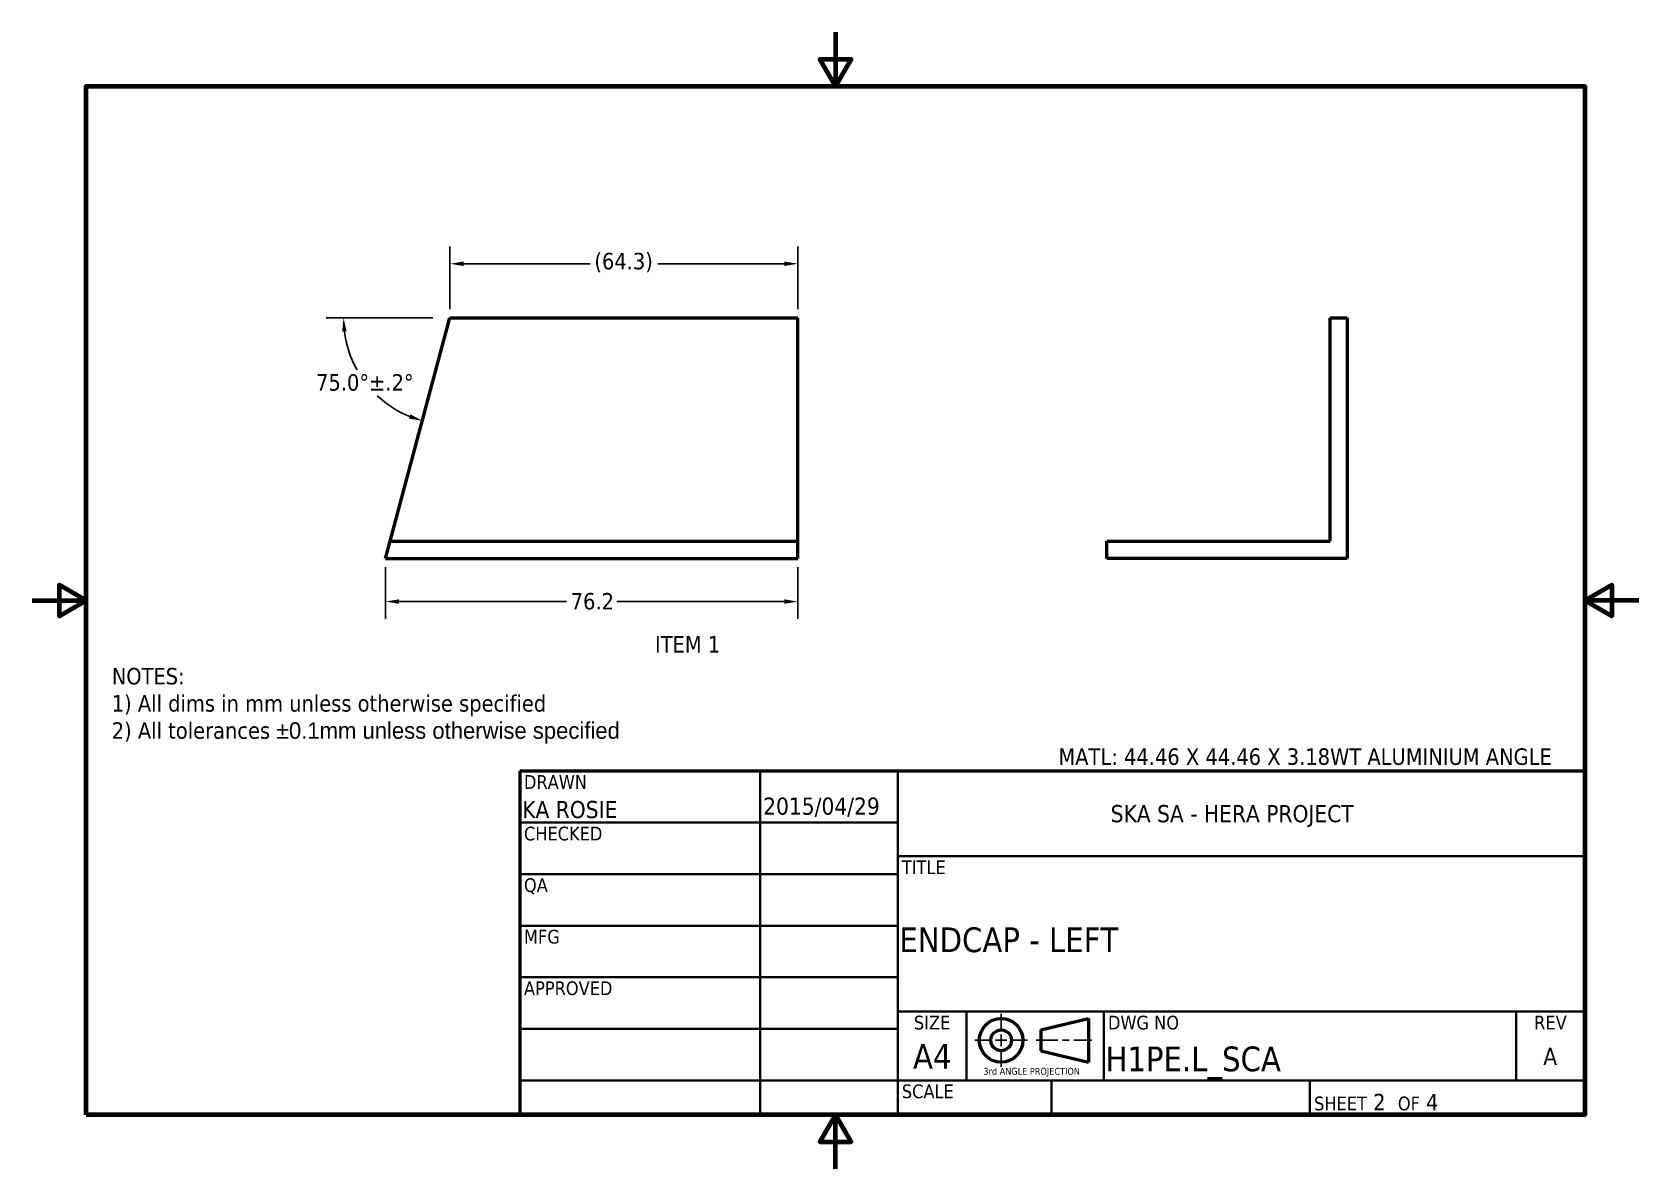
# Model space of a CAD drawing. Header units: millimetres. Extents: x 0 to 297, y 0 to 210.
import ezdxf
from ezdxf.enums import TextEntityAlignment as Align

# ---------------------------------------------------------------- set-up
doc = ezdxf.new("R2010")
doc.units = ezdxf.units.MM
for name, color, linetype, lineweight in [('Border (ANSI)', 7, 'Continuous', 70), ('Dimension (ANSI)', 7, 'Continuous', 25), ('Sketch Geometry (ANSI)', 7, 'Continuous', 25), ('Symbol (ANSI)', 7, 'Continuous', 25), ('Title (ANSI)', 7, 'Continuous', 50), ('Visible (ANSI)', 7, 'Continuous', 50)]:
    doc.layers.add(name, color=color, linetype=linetype, lineweight=lineweight)
doc.styles.add('Note Text (ANSI)', font='tahoma.ttf')
doc.styles.add('Text Style30', font='tahoma.ttf')
doc.styles.add('Text Style38', font='tahoma.ttf')
doc.styles.add('Text Style39', font='tahoma.ttf')
doc.dimstyles.new('Default - mm (ANSI)', dxfattribs={"dimtxt": 3.048, "dimasz": 2.5, "dimexe": 3.175, "dimexo": 1.6002, "dimgap": 0.8, "dimtad": 0, "dimtoh": 1, "dimrnd": 1e-08, "dimzin": 4, "dimdsep": 46, "dimtxsty": 'Note Text (ANSI)', "dimcen": 0.09, "dimdle": 10, "dimclrd": 256, "dimclre": 256, "dimclrt": 256, "dimadec": 1, "dimazin": 1, "dimtfac": 1, "dimtofl": 0, "dimtmove": 0, "dimatfit": 3, "dimfxl": 1, "dimtolj": 1, "dimtzin": 4, "dimlwd": -1, "dimlwe": -1, "dimarcsym": 0})

# ---------------------------------------------------------------- blocks, each defined once
blk = doc.blocks.new('Borders Default Border')
at = {"layer": 'Border (ANSI)', "flags": 128}
for points in [[(148.5, 210), (148.5, 200), (145.61, 205), (151.39, 205), (148.5, 200)], [(10, 10), (10, 200), (287, 200), (287, 10), (10, 10)], [(0, 105), (10, 105), (5, 107.89), (5, 102.11), (10, 105)], [(297, 105), (287, 105), (292, 107.89), (292, 102.11), (287, 105)], [(148.5, 0), (148.5, 10), (145.61, 5), (151.39, 5), (148.5, 10)]]:
    blk.add_lwpolyline(points, dxfattribs=at)
blk = doc.blocks.new('Title Blocks ANSI - Large')
at = {"layer": 'Title (ANSI)'}
for p, q in [((127, 189.23), (127, 125.73)), ((323.85, 189.23), (127, 189.23)), ((323.85, 125.73), (323.85, 189.23)), ((127, 125.73), (323.85, 125.73))]:
    blk.add_line(p, q, dxfattribs=at)
at = {"layer": 'Title (ANSI)', "lineweight": 35}
for p, q in [((171.45, 125.73), (171.45, 189.23)), ((196.85, 125.73), (196.85, 189.23)), ((127, 179.7), (196.85, 179.7)), ((196.85, 173.48), (323.85, 173.48)), ((127, 170.18), (196.85, 170.18)), ((127, 160.65), (196.85, 160.65)), ((127, 151.13), (196.85, 151.13)), ((323.85, 144.78), (196.85, 144.78)), ((209.55, 132.08), (209.55, 144.78)), ((234.95, 132.08), (234.95, 144.78)), ((311.15, 132.08), (311.15, 144.78)), ((127, 141.6), (196.85, 141.6)), ((196.85, 132.08), (127, 132.08)), ((323.85, 132.08), (196.85, 132.08)), ((225.3, 132.08), (225.3, 125.73)), ((273.05, 132.08), (273.05, 125.73))]:
    blk.add_line(p, q, dxfattribs=at)
at = {"layer": 'Title (ANSI)', "style": 'Text Style38'}
for s, p in [('DRAWN', (127.76, 188.47)), ('CHECKED', (127.76, 178.94)), ('TITLE', (197.61, 172.72)), ('QA', (127.76, 169.42)), ('MFG', (127.76, 159.89)), ('APPROVED', (127.76, 150.37)), ('DWG NO', (235.71, 144.02)), ('SCALE', (197.61, 131.32))]:
    blk.add_text(s, height=2.54, dxfattribs=at).set_placement(p, align=Align.TOP_LEFT)
for s, p in [('SIZE', (203.2, 144.02)), ('REV', (317.5, 144.02))]:
    blk.add_text(s, height=2.54, dxfattribs=at).set_placement(p, align=Align.TOP_CENTER)
at = {"layer": 'Title (ANSI)', "insert": (273.81, 126.49), "char_height": 3.048, "attachment_point": 7, "style": 'Note Text (ANSI)'}
blk.add_mtext('\\fTahoma|b0|i0;\\H2.5400;SHEET\\fTahoma|b0|i0;\\H3.0480; 2  \\fTahoma|b0|i0;\\H2.5400;OF\\fTahoma|b0|i0;\\H3.0480; 4 ', dxfattribs=at)
at = {"layer": 'Title (ANSI)'}
for tag, p, height, style in [('CREATION_DATE_001', (171.98, 181.16), 3.17, 'Text Style39'), ('AUTHOR_001', (127.44, 180.53), 3.17, 'Text Style39'), ('COMPANY_001', (236.22, 179.77), 3.17, 'Text Style39'), ('TITLE_001', (197.15, 155.77), 4.57, 'Text Style30'), ('Sheet_Size_001', (199.68, 134.24), 4.57, 'Text Style30'), ('PART_NUMBER_001', (235.25, 133.76), 4.57, 'Text Style30'), ('REVISION_NUMBER_001', (316.18, 134.94), 3.17, 'Text Style39')]:
    blk.add_attdef(tag, p, '', height=height, dxfattribs=dict(at, style=style))
at = {"layer": 'Title (ANSI)', "style": 'Text Style39'}
for tag, p in [('CHECKED_BY', (127.76, 170.94)), ('CHECKED_DATE', (172.21, 170.94)), ('MFG_APPROVED_BY', (127.76, 151.89)), ('MFG_APPROVED_DATE', (172.21, 151.89)), ('ENG_APPROVED_BY', (127.76, 142.37)), ('ENG_APPROVAL_DATE', (172.21, 142.37))]:
    blk.add_attdef(tag, text='', height=3.17, dxfattribs=at).set_placement(p, align=Align.BOTTOM_LEFT)
blk = doc.blocks.new('*D7')
at = {"layer": 'Defpoints', "color": 0, "transparency": 16777216}
for p in [(75.64, 157.21), (77.24, 157.21), (59.4, 148.89), (66.18, 115.94)]:
    blk.add_point(p, dxfattribs=at)
at = {"layer": 'Dimension (ANSI)', "transparency": 16777216}
blk.add_line((74.04, 157.21), (54.38, 157.21), dxfattribs=at)
for start, end in [(187.2836, 209.1727), (226.8931, 247.7164)]:
    blk.add_arc((77.24, 157.21), 19.68, start, end, dxfattribs=at)
for points in [[(57.3, 154.69), (58.13, 154.74), (57.56, 157.21)], [(69.91, 139.4), (69.64, 138.61), (72.14, 138.2)]]:
    blk.add_solid(points, dxfattribs=at)
at = {"layer": 'Dimension (ANSI)', "transparency": 16777216, "insert": (52.48, 146.82), "char_height": 3.048, "attachment_point": 1, "style": 'Note Text (ANSI)'}
blk.add_mtext('\\A1;75.0°±.2°', dxfattribs=at)
blk = doc.blocks.new('3rd ANGLE PROJECTION')
at = {"layer": 'Sketch Geometry (ANSI)', "lineweight": 25}
for p, q in [((-6.99, 5.75), (-6.99, 2.5)), ((-12.74, 0), (-9.49, 0)), ((-8.24, 0), (-5.74, 0)), ((-6.99, 1.25), (-6.99, -1.25)), ((-4.49, 0), (-1.24, 0)), ((0.64, 0), (5.33, 0)), ((6.33, 0), (7.83, 0)), ((8.83, 0), (12.74, 0)), ((-6.99, -2.5), (-6.99, -5.75))]:
    blk.add_line(p, q, dxfattribs=at)
at = {"layer": 'Sketch Geometry (ANSI)', "lineweight": 50}
for p, q in [((1.62, 2.25), (11.99, 4.75)), ((11.99, 4.75), (11.99, -4.75)), ((1.62, 2.25), (1.62, -2.25)), ((1.62, -2.25), (11.99, -4.75))]:
    blk.add_line(p, q, dxfattribs=at)
for radius in [4.75, 2.25]:
    blk.add_circle((-6.99, 0), radius, dxfattribs=at)
at = {"layer": 'Symbol (ANSI)', "insert": (-10.85, -5.98), "char_height": 1.5, "attachment_point": 1, "style": 'Note Text (ANSI)'}
blk.add_mtext('\\fTahoma|b0|i0;\\H1.5000;3rd ANGLE PROJECTION', dxfattribs=at)
blk = doc.blocks.new('*D8')
at = {"layer": 'Defpoints', "color": 0, "transparency": 16777216}
for p in [(65.33, 112.76), (141.53, 112.76), (141.53, 104.8)]:
    blk.add_point(p, dxfattribs=at)
at = {"layer": 'Dimension (ANSI)', "transparency": 16777216}
for p, q in [((65.33, 111.16), (65.33, 101.63)), ((141.53, 111.16), (141.53, 101.63)), ((67.83, 104.8), (98.75, 104.8)), ((139.03, 104.8), (108.1, 104.8))]:
    blk.add_line(p, q, dxfattribs=at)
for points in [[(67.83, 105.22), (67.83, 104.39), (65.33, 104.8)], [(139.03, 105.22), (139.03, 104.39), (141.53, 104.8)]]:
    blk.add_solid(points, dxfattribs=at)
at = {"layer": 'Dimension (ANSI)', "transparency": 16777216, "insert": (99.55, 106.39), "char_height": 3.048, "attachment_point": 1, "style": 'Note Text (ANSI)'}
blk.add_mtext('\\A1;76.2', dxfattribs=at)
blk = doc.blocks.new('*D9')
at = {"layer": 'Defpoints', "color": 0, "transparency": 16777216}
for p in [(141.53, 167.21), (77.24, 157.21), (141.53, 157.21)]:
    blk.add_point(p, dxfattribs=at)
at = {"layer": 'Dimension (ANSI)', "transparency": 16777216}
for p, q in [((77.24, 158.81), (77.24, 170.39)), ((141.53, 158.81), (141.53, 170.39)), ((79.74, 167.21), (103.13, 167.21)), ((139.03, 167.21), (115.63, 167.21))]:
    blk.add_line(p, q, dxfattribs=at)
for points in [[(79.74, 167.63), (79.74, 166.79), (77.24, 167.21)], [(139.03, 167.63), (139.03, 166.79), (141.53, 167.21)]]:
    blk.add_solid(points, dxfattribs=at)
at = {"layer": 'Dimension (ANSI)', "transparency": 16777216, "insert": (103.93, 169.23), "char_height": 3.048, "attachment_point": 1, "style": 'Note Text (ANSI)'}
blk.add_mtext('\\A1;(64.3)', dxfattribs=at)

msp = doc.modelspace()

# ---------------------------------------------------------------- linework, layer by layer
at = {"layer": 'Visible (ANSI)'}
for p, q in [((66.177, 115.936), (77.236, 157.211)), ((77.236, 157.211), (141.526, 157.211)), ((141.526, 115.936), (141.526, 157.211)), ((239.928, 115.936), (239.928, 157.211)), ((239.928, 157.211), (243.103, 157.211)), ((243.103, 157.211), (243.103, 112.761)), ((65.326, 112.761), (66.177, 115.936)), ((66.177, 115.936), (141.526, 115.936)), ((141.526, 112.761), (141.526, 115.936)), ((198.653, 115.936), (239.928, 115.936)), ((198.653, 112.761), (198.653, 115.936)), ((65.326, 112.761), (141.526, 112.761)), ((243.103, 112.761), (198.653, 112.761))]:
    msp.add_line(p, q, dxfattribs=at)

# ---------------------------------------------------------------- block references
msp.add_blockref('Borders Default Border', (0, 0))
msp.add_blockref('Title Blocks ANSI - Large', (-36.85, -115.73)).add_auto_attribs({'AUTHOR_001': 'KA ROSIE', 'CREATION_DATE_001': '2015/04/29', 'PART_NUMBER_001': 'H1PE.L_SCA', 'TITLE_001': 'ENDCAP - LEFT', 'Sheet_Size_001': 'A4', 'COMPANY_001': 'SKA SA - HERA PROJECT', 'REVISION_NUMBER_001': 'A'})
at = {"xscale": 0.85, "yscale": 0.85, "zscale": 0.85}
msp.add_blockref('3rd ANGLE PROJECTION', (185.06, 23.745), dxfattribs=at)

# ---------------------------------------------------------------- texts
at = {"layer": 'Symbol (ANSI)', "char_height": 3.048, "attachment_point": 1, "style": 'Note Text (ANSI)'}
for s, insert, width in [('{ITEM 1}', (115.128, 98.427), 13.18989), ('{MATL: 44.46 X 44.46 X 3.18WT ALUMINIUM ANGLE}', (189.711, 77.681), 96.01694)]:
    msp.add_mtext(s, dxfattribs=dict(at, insert=insert, width=width))
at = {"layer": 'Symbol (ANSI)', "insert": (14.713, 92.544), "char_height": 3.048, "width": 95.85192, "attachment_point": 1, "line_spacing_factor": 0.987884, "style": 'Note Text (ANSI)'}
msp.add_mtext('{NOTES:\\P1) All dims in mm unless otherwise specified\\P2) All tolerances \\fArial|b0|i0;\\H3.0480;±\\fMS Shell Dlg 2|b0|i0;\\H3.0480;0.1mm unless otherwise specified}', dxfattribs=at)

# ---------------------------------------------------------------- dimensions: what is measured, and where the dimension line sits
at = {"layer": 'Dimension (ANSI)'}
dim = msp.add_linear_dim(base=(141.526, 167.211), p1=(77.236, 157.211), p2=(141.526, 157.211), angle=180, text='(<>)', dimstyle='Default - mm (ANSI)', override={"dimgap": 0.8, "dimtoh": 0, "dimdec": 1, "dimtol": 0, "dimlim": 0, "dimtp": 0, "dimtm": 0, "dimtdec": 2, "dimatfit": 1}, dxfattribs=at)
dim.commit()
dim.dimension.update_dxf_attribs({"geometry": '*D9', "text_midpoint": (109.381, 167.211), "dimtype": 160})
dim = msp.add_angular_dim_3p(base=(59.401, 148.894), center=(77.236, 157.211), p1=(75.636, 157.211), p2=(66.177, 115.936), dimstyle='Default - mm (ANSI)', override={"dimgap": 0.8, "dimtih": 1, "dimse2": 1, "dimadec": 1, "dimtol": 1, "dimlim": 0, "dimtp": 0.2, "dimtm": 0.2, "dimtdec": 1}, dxfattribs=at)
dim.commit()
dim.dimension.update_dxf_attribs({"geometry": '*D7', "text_midpoint": (61.624, 145.231), "dimtype": 165})
dim = msp.add_linear_dim(base=(141.526, 104.802), p1=(65.326, 112.761), p2=(141.526, 112.761), angle=180, dimstyle='Default - mm (ANSI)', override={"dimgap": 0.8, "dimtoh": 0, "dimdec": 1, "dimtol": 0, "dimlim": 0, "dimtp": 0, "dimtm": 0, "dimtdec": 2, "dimatfit": 1}, dxfattribs=at)
dim.commit()
dim.dimension.update_dxf_attribs({"geometry": '*D8', "text_midpoint": (103.426, 104.802), "dimtype": 160})

doc.saveas('drawing.dxf')
